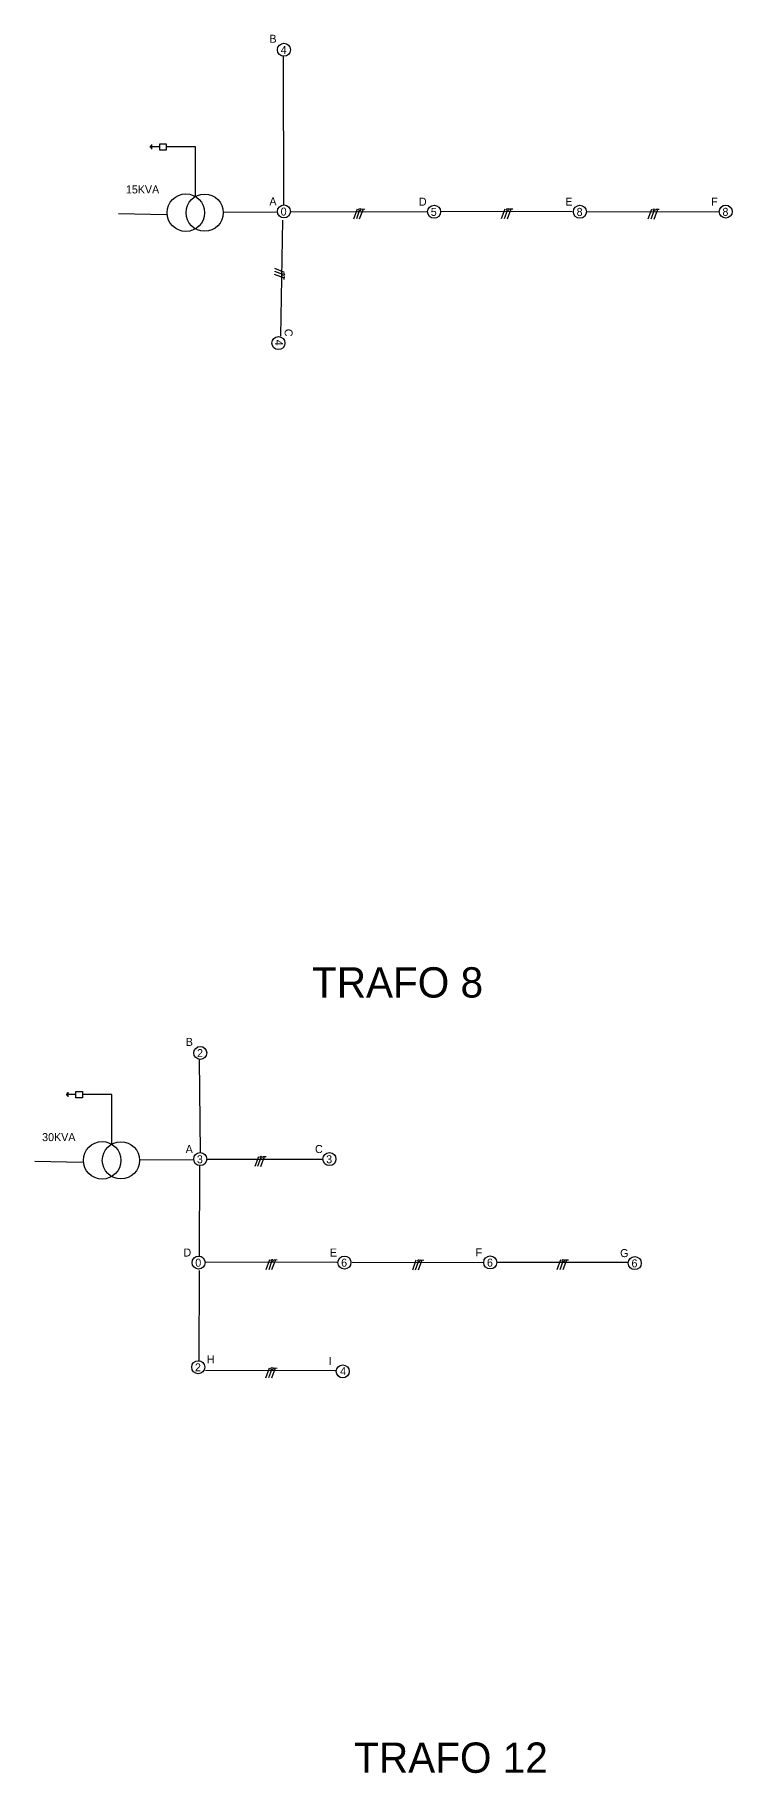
# Model space of a CAD drawing. Header units: millimetres. Extents: x -3588 to 75209, y -3737 to 38254.
# Drawn here: x 42197 to 43194, y 18451 to 20936 of the extents above; entities that cross this region are included whole.
import ezdxf

# ---------------------------------------------------------------- set-up
doc = ezdxf.new("R2010")
doc.units = ezdxf.units.MM
doc.layers.add('RED BT', color=255, linetype='Continuous')
doc.layers.add('Red MT', color=255, linetype='Continuous')

# ---------------------------------------------------------------- blocks, each defined once
blk = doc.blocks.new('monofasico')
at = {"layer": 'RED BT', "color": 18, "ltscale": 0.15, "true_color": 0x000000}
blk.add_lwpolyline([(5450.14, 3489.83), (5450.48, 3490.77)], dxfattribs=at)
at = {"layer": 'RED BT', "color": 9, "ltscale": 0.15, "true_color": 0xc7c8ca}
blk.add_lwpolyline([(5450.41, 3489.84), (5450.69, 3490.61)], dxfattribs=at)
at = {"layer": 'RED BT', "color": 3, "ltscale": 0.15}
for points in [[(5450.69, 3489.82), (5451.04, 3490.76)], [(5450.89, 3490.76), (5451.19, 3490.75)]]:
    blk.add_lwpolyline(points, dxfattribs=at)
at = {"layer": 'RED BT', "color": 9, "ltscale": 0.15, "true_color": 0xc7c8ca}
blk.add_circle((5450.71, 3490.69), 0.0973, dxfattribs=at)

msp = doc.modelspace()

# ---------------------------------------------------------------- linework, layer by layer
for p, q in [((42552.89, 20692.679), (42552.589, 20904.578)), ((42316.64, 20679.961), (42385.087, 20678.489)), ((42466.472, 20682.12), (42543.336, 20682.574)), ((42550.991, 20670.635), (42547.961, 20504.933)), ((42562.892, 20682.436), (42757.358, 20683.087)), ((42777.652, 20683.493), (42965.064, 20683.172)), ((42987.114, 20683.022), (43174.526, 20682.701)), ((42434.017, 19338.256), (42432.574, 19471.162)), ((42346.77, 19327.92), (42423.634, 19328.374)), ((42442.884, 19328.881), (42608.614, 19328.894)), ((42196.938, 19325.761), (42265.385, 19324.289)), ((42432.354, 19190.475), (42433.076, 19319.059)), ((42441.089, 19181.888), (42628.501, 19181.568)), ((42650.55, 19181.417), (42837.962, 19181.097)), ((42857.195, 19181.754), (43044.607, 19181.433)), ((42431.848, 19040.946), (42432.57, 19169.53)), ((42440.802, 19027.133), (42628.214, 19026.812))]:
    msp.add_line(p, q)
at = {"ltscale": 0.15}
for p, q in [((42361.784, 20776.304), (42361.784, 20774.495)), ((42362.764, 20777.55), (42362.764, 20773.397)), ((42363.738, 20778.727), (42363.738, 20771.989)), ((42375.518, 20775.171), (42363.738, 20775.171)), ((42242.082, 19422.104), (42242.082, 19420.295)), ((42243.062, 19423.35), (42243.062, 19419.197)), ((42244.036, 19424.526), (42244.036, 19417.788)), ((42255.817, 19420.971), (42244.036, 19420.971))]:
    msp.add_line(p, q, dxfattribs=at)
for points in [[(42384.88, 20770.477), (42375.518, 20770.477), (42375.518, 20779.866), (42384.88, 20779.866)], [(42265.178, 19416.277), (42255.817, 19416.277), (42255.817, 19425.665), (42265.178, 19425.665)]]:
    msp.add_lwpolyline(points, close=True, dxfattribs=at)
for points in [[(42426.599, 20704.376), (42426.599, 20775.557), (42384.88, 20775.557)], [(42306.897, 19350.176), (42306.897, 19421.357), (42265.178, 19421.357)]]:
    msp.add_lwpolyline(points, dxfattribs=at)
at = {"color": 4, "ltscale": 0.15}
for centre, radius in [((42412.952, 20681.283), 26.824), ((42439.776, 20681.283), 26.588), ((42293.25, 19327.083), 26.824), ((42320.074, 19327.083), 26.588)]:
    msp.add_circle(centre, radius, dxfattribs=at)
at = {"ltscale": 0.15}
for centre in [(42976.144, 20682.661), (43184.524, 20682.766), (42545.168, 20494.922), (42618.173, 19328.91), (42639.581, 19181.057), (42847.961, 19181.161), (43054.555, 19180.219), (42637.203, 19025.533)]:
    msp.add_circle(centre, 9.312, dxfattribs=at)
at = {"layer": 'Red MT', "color": 30, "true_color": 0xf26722}
for centre in [(42553.102, 20914.054), (42553.102, 20683.11), (42767.693, 20682.661), (42433.56, 19480.589), (42433.4, 19328.91), (42431.129, 19181.057), (42430.624, 19031.529)]:
    msp.add_circle(centre, 9.312, dxfattribs=at)

# ---------------------------------------------------------------- block references
at = {"layer": 'RED BT', "color": 6, "xscale": 15.10011322645952, "yscale": 15.10011322645952, "zscale": 15.10011322645952}
for p in [(-39644.741, -32024.176), (-39433.46, -32024.036), (-39223.998, -32024.507), (-39785.832, -33378.246), (-39770.023, -33525.641), (-39560.562, -33526.112), (-39353.917, -33525.775), (-39770.31, -33680.396)]:
    msp.add_blockref('monofasico', p, dxfattribs=at)
at = {"layer": 'RED BT', "color": 6, "xscale": 15.10011322645952, "yscale": 15.10011322645952, "zscale": 15.10011322645952, "rotation": 268.9479733753801}
msp.add_blockref('monofasico', (-8637.508, 103853.208), dxfattribs=at)

# ---------------------------------------------------------------- texts
at = {"ltscale": 0.15, "attachment_point": 1}
for s, width, gutter_width, insert, char_height in [('B', 12.05698, 57.19, (42532.295, 20935.541), 11.438), ('4', 15.04387, 57.19, (42548.388, 20919.53), 11.438), ('15KVA', 17.93472, 57.19, (42327.177, 20720.239), 11.4379), ('A', 12.05698, 57.19, (42532.295, 20703.172), 11.438), ('D', 12.05698, 57.19, (42745.996, 20702.722), 11.438), ('E', 12.05698, 57.19, (42955.238, 20702.722), 11.438), ('F', 12.05698, 57.19, (43163.618, 20702.827), 11.438), ('0', 15.04387, 57.19, (42548.388, 20688.586), 11.438), ('5', 15.04387, 57.19, (42762.979, 20688.137), 11.438), ('8', 15.04387, 57.19, (42971.43, 20688.137), 11.438), ('8', 15.04387, 57.19, (43179.81, 20688.242), 11.438), ('TRAFO 8', 915.19314, 216.492, (42593.214, 19603.015), 43.2983), ('B', 12.05698, 57.19, (42412.753, 19502.077), 11.438), ('2', 15.04387, 57.19, (42428.846, 19486.065), 11.438), ('30KVA', 17.93472, 57.19, (42207.475, 19366.039), 11.4379), ('A', 12.05698, 57.19, (42412.593, 19348.971), 11.438), ('3', 15.04387, 57.19, (42428.686, 19334.386), 11.438), ('C', 12.05698, 57.19, (42597.54, 19348.971), 11.438), ('3', 15.04387, 57.19, (42613.459, 19334.386), 11.438), ('D', 12.05698, 57.19, (42409.433, 19201.118), 11.438), ('0', 15.04387, 57.19, (42426.415, 19186.533), 11.438), ('E', 12.05698, 57.19, (42618.674, 19201.118), 11.438), ('6', 15.04387, 57.19, (42634.867, 19186.533), 11.438), ('F', 12.05698, 57.19, (42827.054, 19201.223), 11.438), ('6', 15.04387, 57.19, (42843.247, 19186.637), 11.438), ('G', 12.05698, 57.19, (43033.649, 19200.28), 11.438), ('6', 15.04387, 57.19, (43049.841, 19185.695), 11.438), ('2', 15.04387, 57.19, (42425.91, 19037.004), 11.438), ('H', 12.05698, 57.19, (42442.985, 19048.323), 11.438), ('I', 12.05698, 57.19, (42617.231, 19046.196), 11.438), ('4', 15.04387, 57.19, (42633.423, 19031.61), 11.438), ('TRAFO 12', 915.19314, 216.492, (42653.513, 18495.219), 43.2983)]:
    msp.add_mtext_dynamic_manual_height_columns(s, width=width, gutter_width=gutter_width, heights=[0], dxfattribs=dict(at, insert=insert, char_height=char_height))
at = {"ltscale": 0.15, "char_height": 11.438, "attachment_point": 1, "rotation": 268.947973}
for s, width, insert in [('4', 15.04387, (42551.661, 20499.766)), ('C', 12.05698, (42565.604, 20515.183))]:
    msp.add_mtext_dynamic_manual_height_columns(s, width=width, gutter_width=57.19, heights=[0], dxfattribs=dict(at, insert=insert))

doc.saveas('drawing.dxf')
